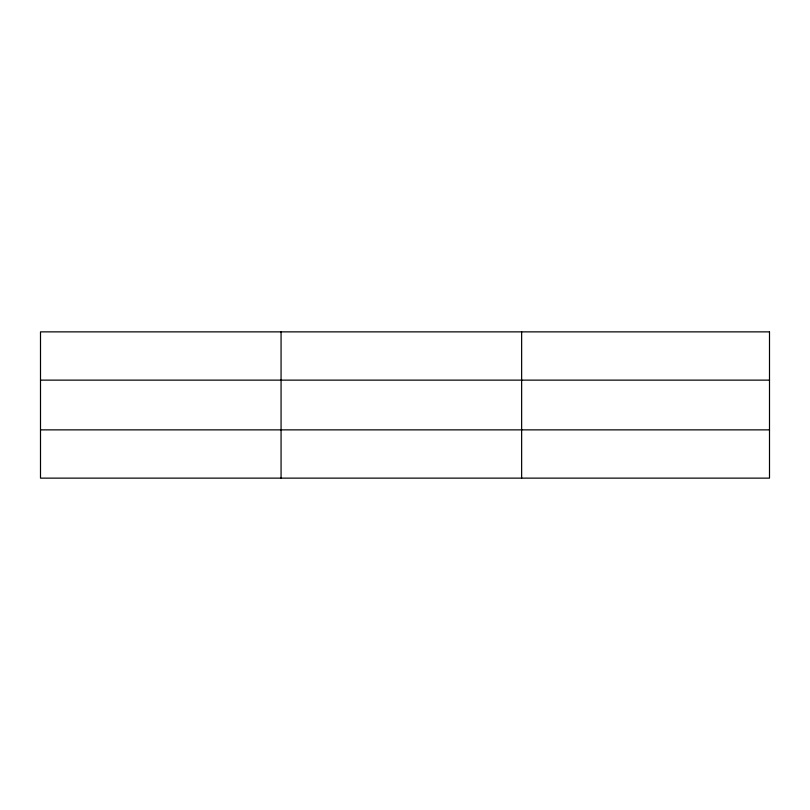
<?xml version="1.0" encoding="UTF-8"?>
<svg xmlns="http://www.w3.org/2000/svg" width="810" height="810" viewBox="0 0 810 810"><rect width="100%" height="100%" fill="white"/><g stroke="black" fill="none" stroke-linecap="round" stroke-linejoin="round"><path stroke-width="1.21" d="M281.07 478.133L281.07 331.867M521.64 478.133L521.64 331.867M40.5 380.133L769.5 380.133M40.5 429.867L769.5 429.867M769.5 331.867L769.5 478.133L40.5 478.133L40.5 331.867L769.5 331.867"/></g></svg>
